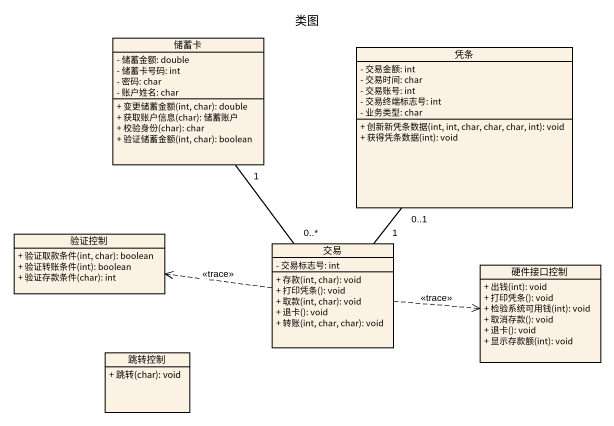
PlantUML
@startuml
title 类图
hide circle
hide empty members
skinparam classAttributeIconSize 0
class 储蓄卡 {
  - 储蓄金额: double
  - 储蓄卡号码: int
  - 密码: char
  - 账户姓名: char
  + 变更储蓄金额(int, char): double
  + 获取账户信息(char): 储蓄账户
  + 校验身份(char): char
  + 验证储蓄金额(int, char): boolean
}
class 凭条 {
  - 交易金额: int
  - 交易时间: char
  - 交易账号: int
  - 交易终端标志号: int
  - 业务类型: char
  + 创新新凭条数据(int, int, char, char, char, int): void
  + 获得凭条数据(int): void
}
class 验证控制 {
  + 验证取款条件(int, char): boolean
  + 验证转账条件(int): boolean
  + 验证存款条件(char): int
}
class 交易 {
  - 交易标志号: int
  + 存款(int, char): void
  + 打印凭条(): void
  + 取款(int, char): void
  + 退卡(): void
  + 转账(int, char, char): void
}
class 硬件接口控制 {
  + 出钱(int): void
  + 打印凭条(): void
  + 检验系统可用钱(int): void
  + 取消存款(): void
  + 退卡(): void
  + 显示存款额(int): void
}
class 跳转控制 {
  + 跳转(char): void
}
交易 "0..*" -up- "1" 储蓄卡
交易 "1" -up- "0..1" 凭条
交易 .left.> 验证控制 : <<trace>>
交易 .right.> 硬件接口控制 : <<trace>>
@enduml
